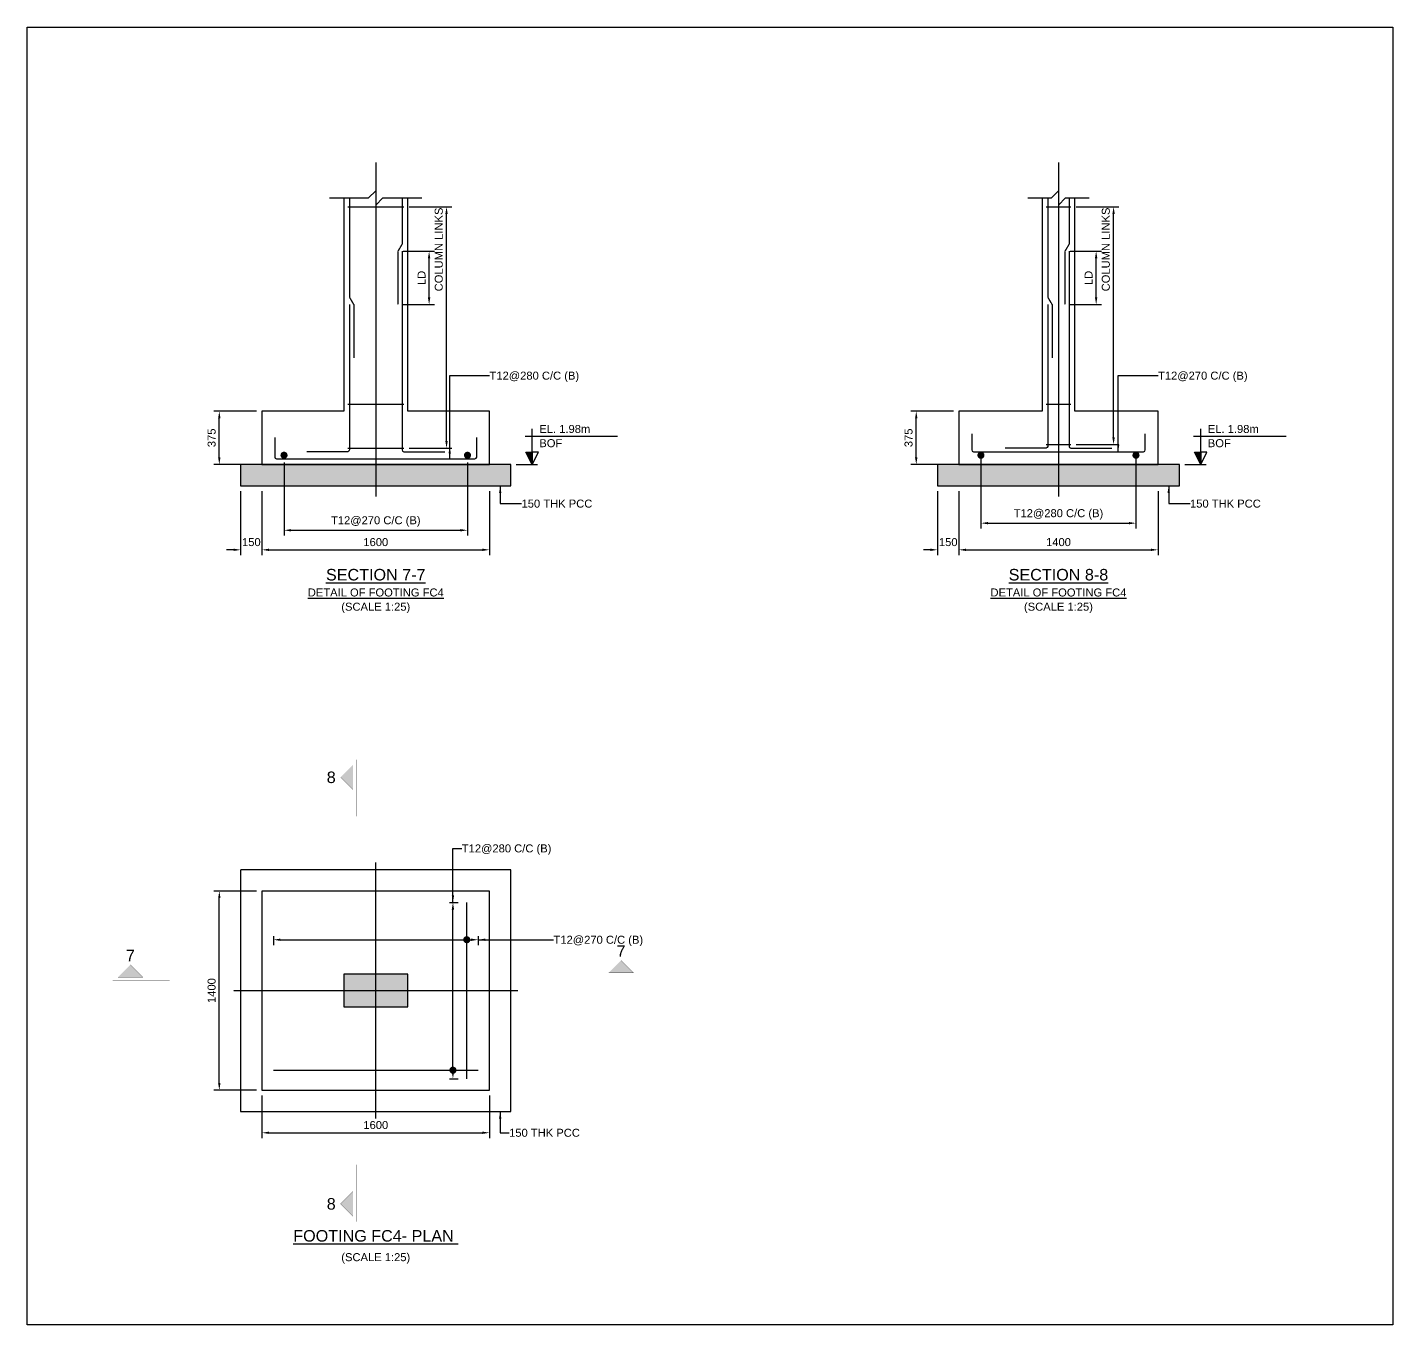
# Model space of a CAD drawing. Header units: inches. Extents: x -816171 to 9366335, y -450961 to 689132.
# Drawn here: x 5432005 to 5470405, y 263003 to 299503 of the extents above; entities that cross this region are included whole.
import ezdxf
from ezdxf.enums import TextEntityAlignment as Align

# ---------------------------------------------------------------- set-up
doc = ezdxf.new("R2010")
doc.units = ezdxf.units.IN
doc.header["$MEASUREMENT"] = 0
doc.linetypes.add('Cline', pattern=[1, 0.625, -0.125, 0.125, -0.125])
doc.linetypes.add('DASHED', pattern=[0.75, 0.5, -0.25])
for name, color, linetype in [('Center Line', 1, 'Continuous'), ('Column', 2, 'Continuous'), ('Concrete Line', 2, 'Continuous'), ('Dim', 31, 'Continuous'), ('Footing', 4, 'Continuous'), ('Labels', 4, 'Continuous'), ('PCC', 5, 'Continuous'), ('Reinforcement', 130, 'Continuous'), ('Section Mark', 5, 'Continuous'), ('Solid', 25, 'Continuous'), ('Text', 31, 'Continuous')]:
    doc.layers.add(name, color=color, linetype=linetype)
doc.styles.add('SC-FTG1', font='sanss___.ttf')
doc.styles.add('SC-FTG2', font='SansSerif')
doc.dimstyles.new('RccFooting', dxfattribs={"dimtxt": 225, "dimasz": 200, "dimexe": 150, "dimexo": 150, "dimgap": 100, "dimtad": 1, "dimtoh": 1, "dimdec": 4, "dimlfac": 0.25, "dimzin": 0, "dimdsep": 46, "dimtxsty": 'SC-FTG2', "dimcen": 0.09, "dimclrd": 8, "dimclre": 8, "dimclrt": 31, "dimadec": 0, "dimazin": 0, "dimtfac": 1, "dimtdec": 0, "dimtix": 1, "dimtofl": 0, "dimtmove": 0, "dimatfit": 3, "dimfxl": 1, "dimtolj": 1, "dimtzin": 0, "dimarcsym": 0})

# ---------------------------------------------------------------- blocks, each defined once
blk = doc.blocks.new('*D2184')
at = {"layer": 'DEFPOINTS', "color": 0, "transparency": 16777216}
for p in [(5438605, 269603), (5445005, 269603), (5445005, 268403)]:
    blk.add_point(p, dxfattribs=at)
at = {"layer": 'Dim', "color": 8, "lineweight": -2, "transparency": 16777216}
for p, q in [((5438605, 269453), (5438605, 268253)), ((5445005, 269453), (5445005, 268253)), ((5438805, 268403), (5444805, 268403))]:
    blk.add_line(p, q, dxfattribs=at)
at = {"layer": 'Dim', "color": 8, "transparency": 16777216}
for points in [[(5438805, 268436), (5438805, 268370), (5438605, 268403)], [(5444805, 268436), (5444805, 268370), (5445005, 268403)]]:
    blk.add_solid(points, dxfattribs=at)
at = {"layer": 'Dim', "color": 31, "transparency": 16777216, "insert": (5441805, 268619), "char_height": 225, "attachment_point": 5, "style": 'SC-FTG2'}
blk.add_mtext('\\A1;1600', dxfattribs=at)
blk = doc.blocks.new('*D2185')
at = {"layer": 'DEFPOINTS', "color": 0, "transparency": 16777216}
for p in [(5437405, 275203), (5438605, 275203), (5438605, 269603)]:
    blk.add_point(p, dxfattribs=at)
at = {"layer": 'Dim', "color": 8, "lineweight": -2, "transparency": 16777216}
for p, q in [((5438455, 275203), (5437255, 275203)), ((5437405, 269803), (5437405, 275003)), ((5438455, 269603), (5437255, 269603))]:
    blk.add_line(p, q, dxfattribs=at)
at = {"layer": 'Dim', "color": 8, "transparency": 16777216}
for points in [[(5437371, 275003), (5437438, 275003), (5437405, 275203)], [(5437371, 269803), (5437438, 269803), (5437405, 269603)]]:
    blk.add_solid(points, dxfattribs=at)
at = {"layer": 'Dim', "color": 31, "transparency": 16777216, "insert": (5437189, 272403), "char_height": 225, "attachment_point": 5, "rotation": 90, "style": 'SC-FTG2'}
blk.add_mtext('\\A1;1400', dxfattribs=at)
blk = doc.blocks.new('*D2186')
at = {"layer": 'DEFPOINTS', "color": 0, "transparency": 16777216}
for p in [(5443725, 274883), (5443975, 274883), (5443725, 269923)]:
    blk.add_point(p, dxfattribs=at)
at = {"layer": 'Dim', "color": 8, "lineweight": -2, "transparency": 16777216}
for p, q in [((5443875, 274883), (5444125, 274883)), ((5443975, 270123), (5443975, 274683)), ((5443875, 269923), (5444125, 269923))]:
    blk.add_line(p, q, dxfattribs=at)
at = {"layer": 'Dim', "color": 8, "transparency": 16777216}
for points in [[(5443941, 274683), (5444008, 274683), (5443975, 274883)], [(5443941, 270123), (5444008, 270123), (5443975, 269923)]]:
    blk.add_solid(points, dxfattribs=at)
blk = doc.blocks.new('*D2187')
at = {"layer": 'DEFPOINTS', "color": 0, "transparency": 16777216}
for p in [(5438925, 274083), (5444685, 274083), (5444685, 273833)]:
    blk.add_point(p, dxfattribs=at)
at = {"layer": 'Dim', "color": 8, "lineweight": -2, "transparency": 16777216}
for p, q in [((5438925, 273933), (5438925, 273683)), ((5439125, 273833), (5444485, 273833)), ((5444685, 273933), (5444685, 273683))]:
    blk.add_line(p, q, dxfattribs=at)
at = {"layer": 'Dim', "color": 8, "transparency": 16777216}
for points in [[(5439125, 273866), (5439125, 273800), (5438925, 273833)], [(5444485, 273866), (5444485, 273800), (5444685, 273833)]]:
    blk.add_solid(points, dxfattribs=at)
blk = doc.blocks.new('*D2188')
at = {"layer": 'DEFPOINTS', "color": 0, "transparency": 16777216}
for p in [(5438005, 286603), (5438605, 286603), (5438605, 284803)]:
    blk.add_point(p, dxfattribs=at)
at = {"layer": 'Dim', "color": 8, "lineweight": -2, "transparency": 16777216}
for p, q in [((5438005, 286453), (5438005, 284653)), ((5438605, 286453), (5438605, 284653)), ((5437805, 284803), (5437605, 284803)), ((5438805, 284803), (5439005, 284803))]:
    blk.add_line(p, q, dxfattribs=at)
at = {"layer": 'Dim', "color": 8, "transparency": 16777216}
for points in [[(5437805, 284836), (5437805, 284770), (5438005, 284803)], [(5438805, 284836), (5438805, 284770), (5438605, 284803)]]:
    blk.add_solid(points, dxfattribs=at)
at = {"layer": 'Dim', "color": 31, "transparency": 16777216, "insert": (5438305, 285019), "char_height": 225, "attachment_point": 5, "style": 'SC-FTG2'}
blk.add_mtext('\\A1;150', dxfattribs=at)
blk = doc.blocks.new('*D2189')
at = {"layer": 'DEFPOINTS', "color": 0, "transparency": 16777216}
for p in [(5438605, 286603), (5445005, 286603), (5445005, 284803)]:
    blk.add_point(p, dxfattribs=at)
at = {"layer": 'Dim', "color": 8, "lineweight": -2, "transparency": 16777216}
for p, q in [((5438605, 286453), (5438605, 284653)), ((5445005, 286453), (5445005, 284653)), ((5438805, 284803), (5444805, 284803))]:
    blk.add_line(p, q, dxfattribs=at)
at = {"layer": 'Dim', "color": 8, "transparency": 16777216}
for points in [[(5438805, 284836), (5438805, 284770), (5438605, 284803)], [(5444805, 284836), (5444805, 284770), (5445005, 284803)]]:
    blk.add_solid(points, dxfattribs=at)
at = {"layer": 'Dim', "color": 31, "transparency": 16777216, "insert": (5441805, 285019), "char_height": 225, "attachment_point": 5, "style": 'SC-FTG2'}
blk.add_mtext('\\A1;1600', dxfattribs=at)
blk = doc.blocks.new('*D2190')
at = {"layer": 'DEFPOINTS', "color": 0, "transparency": 16777216}
for p in [(5437405, 288703), (5438605, 288703), (5438605, 287203)]:
    blk.add_point(p, dxfattribs=at)
at = {"layer": 'Dim', "color": 8, "lineweight": -2, "transparency": 16777216}
for p, q in [((5438455, 288703), (5437255, 288703)), ((5437405, 287403), (5437405, 288503)), ((5438455, 287203), (5437255, 287203))]:
    blk.add_line(p, q, dxfattribs=at)
at = {"layer": 'Dim', "color": 8, "transparency": 16777216}
for points in [[(5437371, 288503), (5437438, 288503), (5437405, 288703)], [(5437371, 287403), (5437438, 287403), (5437405, 287203)]]:
    blk.add_solid(points, dxfattribs=at)
at = {"layer": 'Dim', "color": 31, "transparency": 16777216, "insert": (5437189, 287953), "char_height": 225, "attachment_point": 5, "rotation": 90, "style": 'SC-FTG2'}
blk.add_mtext('\\A1;375', dxfattribs=at)
blk = doc.blocks.new('*D2174')
at = {"layer": 'DEFPOINTS', "color": 0, "transparency": 16777216}
for p in [(5439225, 287413), (5444385, 287413), (5444385, 285353)]:
    blk.add_point(p, dxfattribs=at)
at = {"layer": 'Dim', "color": 8, "lineweight": -2, "transparency": 16777216}
for p, q in [((5439225, 287263), (5439225, 285203)), ((5444385, 287263), (5444385, 285203)), ((5439425, 285353), (5444185, 285353))]:
    blk.add_line(p, q, dxfattribs=at)
at = {"layer": 'Dim', "color": 8, "transparency": 16777216}
for points in [[(5439425, 285386), (5439425, 285320), (5439225, 285353)], [(5444185, 285386), (5444185, 285320), (5444385, 285353)]]:
    blk.add_solid(points, dxfattribs=at)
at = {"layer": 'Dim', "color": 31, "transparency": 16777216, "insert": (5441805, 285600), "char_height": 225, "attachment_point": 5, "style": 'SC-FTG2'}
blk.add_mtext('\\A1;T12@270 C/C (B)', dxfattribs=at)
blk = doc.blocks.new('*D2175')
at = {"layer": 'DEFPOINTS', "color": 0, "transparency": 16777216}
for p in [(5442425, 293203), (5443305, 293203), (5442425, 291703)]:
    blk.add_point(p, dxfattribs=at)
at = {"layer": 'Dim', "color": 8, "lineweight": -2, "transparency": 16777216}
for p, q in [((5442575, 293203), (5443455, 293203)), ((5443305, 291903), (5443305, 293003)), ((5442575, 291703), (5443455, 291703))]:
    blk.add_line(p, q, dxfattribs=at)
at = {"layer": 'Dim', "color": 8, "transparency": 16777216}
for points in [[(5443271, 293003), (5443338, 293003), (5443305, 293203)], [(5443271, 291903), (5443338, 291903), (5443305, 291703)]]:
    blk.add_solid(points, dxfattribs=at)
at = {"layer": 'Dim', "color": 31, "transparency": 16777216, "insert": (5443092, 292453), "char_height": 225, "attachment_point": 5, "rotation": 90, "style": 'SC-FTG2'}
blk.add_mtext('\\A1;LD', dxfattribs=at)
blk = doc.blocks.new('*D2176')
at = {"layer": 'DEFPOINTS', "color": 0, "transparency": 16777216}
for p in [(5442595, 294453), (5443795, 294453), (5442595, 287663)]:
    blk.add_point(p, dxfattribs=at)
at = {"layer": 'Dim', "color": 8, "lineweight": -2, "transparency": 16777216}
for p, q in [((5442745, 294453), (5443945, 294453)), ((5443795, 287863), (5443795, 294253)), ((5442745, 287663), (5443945, 287663))]:
    blk.add_line(p, q, dxfattribs=at)
at = {"layer": 'Dim', "color": 8, "transparency": 16777216}
for points in [[(5443761, 294253), (5443828, 294253), (5443795, 294453)], [(5443761, 287863), (5443828, 287863), (5443795, 287663)]]:
    blk.add_solid(points, dxfattribs=at)
at = {"layer": 'Dim', "color": 31, "transparency": 16777216, "insert": (5443577, 293253), "char_height": 225, "attachment_point": 5, "rotation": 90, "style": 'SC-FTG2'}
blk.add_mtext('\\A1;COLUMN LINKS', dxfattribs=at)
blk = doc.blocks.new('*D2177')
at = {"layer": 'DEFPOINTS', "color": 0, "transparency": 16777216}
for p in [(5457605, 286603), (5458205, 286603), (5458205, 284803)]:
    blk.add_point(p, dxfattribs=at)
at = {"layer": 'Dim', "color": 8, "lineweight": -2, "transparency": 16777216}
for p, q in [((5457605, 286453), (5457605, 284653)), ((5458205, 286453), (5458205, 284653)), ((5457405, 284803), (5457205, 284803)), ((5458405, 284803), (5458605, 284803))]:
    blk.add_line(p, q, dxfattribs=at)
at = {"layer": 'Dim', "color": 8, "transparency": 16777216}
for points in [[(5457405, 284836), (5457405, 284770), (5457605, 284803)], [(5458405, 284836), (5458405, 284770), (5458205, 284803)]]:
    blk.add_solid(points, dxfattribs=at)
at = {"layer": 'Dim', "color": 31, "transparency": 16777216, "insert": (5457905, 285019), "char_height": 225, "attachment_point": 5, "style": 'SC-FTG2'}
blk.add_mtext('\\A1;150', dxfattribs=at)
blk = doc.blocks.new('*D2178')
at = {"layer": 'DEFPOINTS', "color": 0, "transparency": 16777216}
for p in [(5458205, 286603), (5463805, 286603), (5463805, 284803)]:
    blk.add_point(p, dxfattribs=at)
at = {"layer": 'Dim', "color": 8, "lineweight": -2, "transparency": 16777216}
for p, q in [((5458205, 286453), (5458205, 284653)), ((5463805, 286453), (5463805, 284653)), ((5458405, 284803), (5463605, 284803))]:
    blk.add_line(p, q, dxfattribs=at)
at = {"layer": 'Dim', "color": 8, "transparency": 16777216}
for points in [[(5458405, 284836), (5458405, 284770), (5458205, 284803)], [(5463605, 284836), (5463605, 284770), (5463805, 284803)]]:
    blk.add_solid(points, dxfattribs=at)
at = {"layer": 'Dim', "color": 31, "transparency": 16777216, "insert": (5461005, 285019), "char_height": 225, "attachment_point": 5, "style": 'SC-FTG2'}
blk.add_mtext('\\A1;1400', dxfattribs=at)
blk = doc.blocks.new('*D2179')
at = {"layer": 'DEFPOINTS', "color": 0, "transparency": 16777216}
for p in [(5457005, 288703), (5458205, 288703), (5458205, 287203)]:
    blk.add_point(p, dxfattribs=at)
at = {"layer": 'Dim', "color": 8, "lineweight": -2, "transparency": 16777216}
for p, q in [((5458055, 288703), (5456855, 288703)), ((5457005, 287403), (5457005, 288503)), ((5458055, 287203), (5456855, 287203))]:
    blk.add_line(p, q, dxfattribs=at)
at = {"layer": 'Dim', "color": 8, "transparency": 16777216}
for points in [[(5456971, 288503), (5457038, 288503), (5457005, 288703)], [(5456971, 287403), (5457038, 287403), (5457005, 287203)]]:
    blk.add_solid(points, dxfattribs=at)
at = {"layer": 'Dim', "color": 31, "transparency": 16777216, "insert": (5456789, 287953), "char_height": 225, "attachment_point": 5, "rotation": 90, "style": 'SC-FTG2'}
blk.add_mtext('\\A1;375', dxfattribs=at)
blk = doc.blocks.new('*D2194')
at = {"layer": 'DEFPOINTS', "color": 0, "transparency": 16777216}
for p in [(5458825, 287613), (5463185, 287613), (5463185, 285553)]:
    blk.add_point(p, dxfattribs=at)
at = {"layer": 'Dim', "color": 8, "lineweight": -2, "transparency": 16777216}
for p, q in [((5458825, 287463), (5458825, 285403)), ((5463185, 287463), (5463185, 285403)), ((5459025, 285553), (5462985, 285553))]:
    blk.add_line(p, q, dxfattribs=at)
at = {"layer": 'Dim', "color": 8, "transparency": 16777216}
for points in [[(5459025, 285586), (5459025, 285520), (5458825, 285553)], [(5462985, 285586), (5462985, 285520), (5463185, 285553)]]:
    blk.add_solid(points, dxfattribs=at)
at = {"layer": 'Dim', "color": 31, "transparency": 16777216, "insert": (5461005, 285800), "char_height": 225, "attachment_point": 5, "style": 'SC-FTG2'}
blk.add_mtext('\\A1;T12@280 C/C (B)', dxfattribs=at)
blk = doc.blocks.new('*D2195')
at = {"layer": 'DEFPOINTS', "color": 0, "transparency": 16777216}
for p in [(5461185, 293203), (5462065, 293203), (5461185, 291703)]:
    blk.add_point(p, dxfattribs=at)
at = {"layer": 'Dim', "color": 8, "lineweight": -2, "transparency": 16777216}
for p, q in [((5461335, 293203), (5462215, 293203)), ((5462065, 291903), (5462065, 293003)), ((5461335, 291703), (5462215, 291703))]:
    blk.add_line(p, q, dxfattribs=at)
at = {"layer": 'Dim', "color": 8, "transparency": 16777216}
for points in [[(5462031, 293003), (5462098, 293003), (5462065, 293203)], [(5462031, 291903), (5462098, 291903), (5462065, 291703)]]:
    blk.add_solid(points, dxfattribs=at)
at = {"layer": 'Dim', "color": 31, "transparency": 16777216, "insert": (5461852, 292453), "char_height": 225, "attachment_point": 5, "rotation": 90, "style": 'SC-FTG2'}
blk.add_mtext('\\A1;LD', dxfattribs=at)
blk = doc.blocks.new('*D2196')
at = {"layer": 'DEFPOINTS', "color": 0, "transparency": 16777216}
for p in [(5461355, 294453), (5462555, 294453), (5461355, 287763)]:
    blk.add_point(p, dxfattribs=at)
at = {"layer": 'Dim', "color": 8, "lineweight": -2, "transparency": 16777216}
for p, q in [((5461505, 294453), (5462705, 294453)), ((5462555, 287963), (5462555, 294253)), ((5461505, 287763), (5462705, 287763))]:
    blk.add_line(p, q, dxfattribs=at)
at = {"layer": 'Dim', "color": 8, "transparency": 16777216}
for points in [[(5462521, 294253), (5462588, 294253), (5462555, 294453)], [(5462521, 287963), (5462588, 287963), (5462555, 287763)]]:
    blk.add_solid(points, dxfattribs=at)
at = {"layer": 'Dim', "color": 31, "transparency": 16777216, "insert": (5462337, 293253), "char_height": 225, "attachment_point": 5, "rotation": 90, "style": 'SC-FTG2'}
blk.add_mtext('\\A1;COLUMN LINKS', dxfattribs=at)

msp = doc.modelspace()

# ---------------------------------------------------------------- hatches: boundary and pattern name
at = {"layer": 'Solid'}
for points in [[(5446204.62407, 287203.05879), (5446029.62407, 287553.05879), (5446204.62407, 287553.05879)], [(5465004.62407, 287203.05879), (5464829.62407, 287553.05879), (5465004.62407, 287553.05879)], [(5438004.62407, 286603.05879), (5445604.62407, 286603.05879), (5445604.62407, 287203.05879), (5438004.62407, 287203.05879)], [(5457604.62407, 286603.05879), (5464404.62407, 286603.05879), (5464404.62407, 287203.05879), (5457604.62407, 287203.05879)], [(5441164.62407, 278753.05879), (5440814.62407, 278403.05879), (5441164.62407, 278053.05879), (5441164.62407, 278753.05879)], [(5434554.62407, 272779.05879), (5434904.62407, 273129.05879), (5435254.62407, 272779.05879), (5434554.62407, 272779.05879)], [(5449054.62407, 272903.05879), (5448704.62407, 273253.05879), (5448354.62407, 272903.05879), (5449054.62407, 272903.05879)], [(5440904.62407, 271943.05879), (5442704.62407, 271943.05879), (5442704.62407, 272863.05879), (5440904.62407, 272863.05879)], [(5441164.62407, 266053.05879), (5440814.62407, 266403.05879), (5441164.62407, 266753.05879), (5441164.62407, 266053.05879)]]:
    msp.add_hatch(color=256, dxfattribs=at).paths.add_polyline_path(points, flags=0)

# ---------------------------------------------------------------- linework, layer by layer
msp.add_lwpolyline([(5432004.62407, 263003.05879), (5432004.62407, 299503.05879), (5470404.62407, 299503.05879), (5470404.62407, 263003.05879), (5432004.62407, 263003.05879)])
at = {"layer": 'Center Line', "linetype": 'Cline'}
for points in [[(5441804.62407, 295703.05879), (5441804.62407, 286303.05879)], [(5461004.62407, 295703.05879), (5461004.62407, 286303.05879)], [(5441804.62407, 268803.05879), (5441804.62407, 276003.05879)], [(5437804.62407, 272403.05879), (5445804.62407, 272403.05879)]]:
    msp.add_lwpolyline(points, dxfattribs=at)
at = {"layer": 'Column'}
msp.add_lwpolyline([(5440904.62407, 271943.05879), (5442704.62407, 271943.05879), (5442704.62407, 272863.05879), (5440904.62407, 272863.05879), (5440904.62407, 271943.05879)], dxfattribs=at)
at = {"layer": 'Concrete Line'}
for points in [[(5440904.62407, 294703.05879), (5440904.62407, 288703.05879), (5438604.62407, 288703.05879), (5438604.62407, 287203.05879), (5445004.62407, 287203.05879), (5445004.62407, 288703.05879), (5442704.62407, 288703.05879), (5442704.62407, 294703.05879)], [(5440504.62407, 294703.05879), (5441604.62407, 294703.05879), (5441804.62407, 294903.05879), (5441804.62407, 294503.05879), (5442004.62407, 294703.05879), (5443104.62407, 294703.05879)], [(5460544.62407, 294703.05879), (5460544.62407, 288703.05879), (5458204.62407, 288703.05879), (5458204.62407, 287203.05879), (5463804.62407, 287203.05879), (5463804.62407, 288703.05879), (5461464.62407, 288703.05879), (5461464.62407, 294703.05879)], [(5460144.62407, 294703.05879), (5460804.62407, 294703.05879), (5461004.62407, 294903.05879), (5461004.62407, 294503.05879), (5461204.62407, 294703.05879), (5461864.62407, 294703.05879)]]:
    msp.add_lwpolyline(points, dxfattribs=at)
at = {"layer": 'Dim', "color": 8, "const_width": 100}
for points in [[(5444314.62407, 273833.05879, 1), (5444414.62407, 273833.05879, 1)], [(5443924.62407, 270163.05879, 1), (5444024.62407, 270163.05879, 1)]]:
    msp.add_lwpolyline(points, format="xyb", close=True, dxfattribs=at)
at = {"layer": 'Footing'}
msp.add_lwpolyline([(5438604.62407, 269603.05879), (5445004.62407, 269603.05879), (5445004.62407, 275203.05879), (5438604.62407, 275203.05879), (5438604.62407, 269603.05879)], dxfattribs=at)
at = {"layer": 'PCC'}
for points in [[(5438004.62407, 286603.05879), (5445604.62407, 286603.05879), (5445604.62407, 287203.05879), (5438004.62407, 287203.05879), (5438004.62407, 286603.05879)], [(5457604.62407, 286603.05879), (5464404.62407, 286603.05879), (5464404.62407, 287203.05879), (5457604.62407, 287203.05879), (5457604.62407, 286603.05879)]]:
    msp.add_lwpolyline(points, dxfattribs=at)
at = {"layer": 'PCC', "linetype": 'DASHED'}
msp.add_lwpolyline([(5438004.62407, 269003.05879), (5445604.62407, 269003.05879), (5445604.62407, 275803.05879), (5438004.62407, 275803.05879), (5438004.62407, 269003.05879)], dxfattribs=at)
at = {"layer": 'Reinforcement', "linetype": 'DASHED'}
for points in [[(5441064.62407, 294703.05879), (5441064.62407, 291903.05879), (5441184.62407, 291703.05879), (5441184.62407, 290203.05879)], [(5442544.62407, 294703.05879), (5442544.62407, 293403.05879), (5442424.62407, 293203.05879), (5442424.62407, 291703.05879)], [(5460704.62407, 294703.05879), (5460704.62407, 291903.05879), (5460824.62407, 291703.05879), (5460824.62407, 290203.05879)], [(5461304.62407, 294703.05879), (5461304.62407, 293403.05879), (5461184.62407, 293203.05879), (5461184.62407, 291703.05879)]]:
    msp.add_lwpolyline(points, dxfattribs=at)
at = {"layer": 'Reinforcement'}
for points in [[(5441014.62407, 294453.05879), (5442594.62407, 294453.05879)], [(5460654.62407, 294453.05879), (5461354.62407, 294453.05879)], [(5441014.62407, 288903.05879), (5442594.62407, 288903.05879)], [(5460654.62407, 288903.05879), (5461354.62407, 288903.05879)], [(5441014.62407, 287663.05879), (5442594.62407, 287663.05879)], [(5460654.62407, 287763.05879), (5461354.62407, 287763.05879)], [(5444364.62407, 269923.05879), (5444364.62407, 274883.05879)], [(5438924.62407, 270163.05879), (5444684.62407, 270163.05879)]]:
    msp.add_lwpolyline(points, dxfattribs=at)
for points in [[(5442544.62407, 293203.05879), (5442544.62407, 287613.05879, 0.4), (5442594.62407, 287563.05879), (5443744.62407, 287563.05879, 0.4), (5443744.62407, 287563.05879), (5443744.62407, 287563.05879)], [(5461304.62407, 293203.05879), (5461304.62407, 287713.05879, 0.4), (5461354.62407, 287663.05879), (5462504.62407, 287663.05879, 0.4), (5462504.62407, 287663.05879), (5462504.62407, 287663.05879)], [(5441064.62407, 291703.05879), (5441064.62407, 287613.05879, -0.4), (5441014.62407, 287563.05879), (5439864.62407, 287563.05879, 0.4), (5439864.62407, 287563.05879), (5439864.62407, 287563.05879)], [(5460704.62407, 291703.05879), (5460704.62407, 287713.05879, -0.4), (5460654.62407, 287663.05879), (5459504.62407, 287663.05879, 0.4), (5459504.62407, 287663.05879), (5459504.62407, 287663.05879)], [(5458564.62407, 288063.05879), (5458564.62407, 287613.05879, 0.4), (5458614.62407, 287563.05879), (5463394.62407, 287563.05879, 0.4), (5463444.62407, 287613.05879), (5463444.62407, 288063.05879)], [(5438964.62407, 287963.05879), (5438964.62407, 287413.05879, 0.4), (5439014.62407, 287363.05879), (5444594.62407, 287363.05879, 0.4), (5444644.62407, 287413.05879), (5444644.62407, 287963.05879)]]:
    msp.add_lwpolyline(points, format="xyb", dxfattribs=at)
at = {"layer": 'Reinforcement', "const_width": 100}
for points in [[(5439174.62407, 287463.05879, 1), (5439274.62407, 287463.05879, 1)], [(5444334.62407, 287463.05879, 1), (5444434.62407, 287463.05879, 1)], [(5458774.62407, 287463.05879, 1), (5458874.62407, 287463.05879, 1)], [(5463134.62407, 287463.05879, 1), (5463234.62407, 287463.05879, 1)]]:
    msp.add_lwpolyline(points, format="xyb", close=True, dxfattribs=at)
at = {"layer": 'Section Mark'}
for p, q in [((5445754.62407, 287203.05879), (5446354.62407, 287203.05879)), ((5464554.62407, 287203.05879), (5465154.62407, 287203.05879))]:
    msp.add_line(p, q, dxfattribs=at)
for points in [[(5446004.62407, 288003.05879), (5448604.62407, 288003.05879)], [(5446204.62407, 287203.05879), (5446204.62407, 288203.05879)], [(5464804.62407, 288003.05879), (5467404.62407, 288003.05879)], [(5465004.62407, 287203.05879), (5465004.62407, 288203.05879)], [(5446204.62407, 287203.05879), (5446029.62407, 287553.05879), (5446204.62407, 287553.05879), (5446204.62407, 287203.05879)], [(5446204.62407, 287203.05879), (5446379.62407, 287553.05879), (5446204.62407, 287553.05879), (5446204.62407, 287203.05879)], [(5465004.62407, 287203.05879), (5464829.62407, 287553.05879), (5465004.62407, 287553.05879), (5465004.62407, 287203.05879)], [(5465004.62407, 287203.05879), (5465179.62407, 287553.05879), (5465004.62407, 287553.05879), (5465004.62407, 287203.05879)]]:
    msp.add_lwpolyline(points, dxfattribs=at)
at = {"layer": 'Section Mark', "const_width": 5}
for points in [[(5441264.62407, 277303.05879), (5441264.62407, 278903.05879)], [(5441164.62407, 278753.05879), (5440814.62407, 278403.05879), (5441164.62407, 278053.05879), (5441164.62407, 278753.05879)], [(5434554.62407, 272779.05879), (5434904.62407, 273129.05879), (5435254.62407, 272779.05879), (5434554.62407, 272779.05879)], [(5449054.62407, 272903.05879), (5448704.62407, 273253.05879), (5448354.62407, 272903.05879), (5449054.62407, 272903.05879)], [(5436004.62407, 272679.05879), (5434404.62407, 272679.05879)], [(5447604.62407, 272803.05879), (5449204.62407, 272803.05879)], [(5441264.62407, 267503.05879), (5441264.62407, 265903.05879)], [(5441164.62407, 266053.05879), (5440814.62407, 266403.05879), (5441164.62407, 266753.05879), (5441164.62407, 266053.05879)]]:
    msp.add_lwpolyline(points, dxfattribs=at)

# ---------------------------------------------------------------- texts
at = {"layer": 'Dim', "style": 'SC-FTG2'}
for s, p in [('T12@280 C/C (B)', (5445004.62407, 289703.05879)), ('T12@270 C/C (B)', (5463804.62407, 289703.05879)), ('150 THK PCC', (5445904.62407, 286103.05879)), ('150 THK PCC', (5464704.62407, 286103.05879)), ('150 THK PCC', (5445554.62407, 268403.05879))]:
    msp.add_text(s, height=225, dxfattribs=at).set_placement(p, align=Align.MIDDLE_LEFT)
at = {"layer": 'Labels', "style": 'SC-FTG1'}
for s, p in [('%%USECTION 7-7', (5441804.62407, 284103.05879)), ('%%USECTION 8-8', (5461004.62407, 284103.05879)), ('%%uFOOTING FC4- PLAN ', (5441804.62407, 265503.05879))]:
    msp.add_text(s, height=325, dxfattribs=at).set_placement(p, align=Align.MIDDLE_CENTER)
at = {"layer": 'Section Mark', "style": 'SC-FTG1'}
for s, p in [('8', (5440552.12407, 278403.05879)), ('7', (5434904.62407, 273391.55879)), ('7', (5448704.62407, 273515.55879)), ('8', (5440552.12407, 266403.05879))]:
    msp.add_text(s, height=325, dxfattribs=at).set_placement(p, align=Align.MIDDLE_CENTER)
at = {"layer": 'Text'}
for s, style, p in [('EL. 1.98m', 'SC-FTG2', (5446404.62407, 288203.05879)), ('EL. 1.98m', 'SC-FTG2', (5465204.62407, 288203.05879)), ('BOF', 'SC-FTG2', (5446404.62407, 287803.05879)), ('BOF', 'SC-FTG2', (5465204.62407, 287803.05879)), ('T12@280 C/C (B)', 'SC-FTG1', (5444224.62407, 276403.05879)), ('T12@270 C/C (B)', 'SC-FTG1', (5446804.62407, 273833.05879))]:
    msp.add_text(s, height=225, dxfattribs=dict(at, style=style)).set_placement(p, align=Align.MIDDLE_LEFT)
at = {"layer": 'Text', "style": 'SC-FTG1'}
for s, p in [('%%UDETAIL OF FOOTING FC4', (5441804.62407, 283603.05879)), ('%%UDETAIL OF FOOTING FC4', (5461004.62407, 283603.05879)), ('(SCALE 1:25)', (5441804.62407, 283203.05879)), ('(SCALE 1:25)', (5461004.62407, 283203.05879)), ('(SCALE 1:25)', (5441804.62407, 264903.05879))]:
    msp.add_text(s, height=225, dxfattribs=at).set_placement(p, align=Align.MIDDLE_CENTER)

# ---------------------------------------------------------------- dimensions: what is measured, and where the dimension line sits
at = {"layer": 'Dim'}
for base, p1, p2, angle, text, picture, middle in [((5443794.62407, 294453.05879), (5442594.62407, 287663.05879), (5442594.62407, 294453.05879), 90, 'COLUMN LINKS', '*D2176', (5443794.62407, 293253.05879)), ((5462554.62407, 294453.05879), (5461354.62407, 287763.05879), (5461354.62407, 294453.05879), 90, 'COLUMN LINKS', '*D2196', (5462554.62407, 293253.05879)), ((5443304.62407, 293203.05879), (5442424.62407, 291703.05879), (5442424.62407, 293203.05879), 90, 'LD', '*D2175', (5443304.62407, 292453.05879)), ((5462064.62407, 293203.05879), (5461184.62407, 291703.05879), (5461184.62407, 293203.05879), 90, 'LD', '*D2195', (5462064.62407, 292453.05879)), ((5443974.62407, 274883.05879), (5443724.62407, 269923.05879), (5443724.62407, 274883.05879), 90, ' ', '*D2186', (5443974.62407, 271463.05879)), ((5444684.62407, 273833.05879), (5438924.62407, 274083.05879), (5444684.62407, 274083.05879), 0, ' ', '*D2187', (5443064.62407, 273833.05879))]:
    dim = msp.add_linear_dim(base=base, p1=p1, p2=p2, angle=angle, text=text, dimstyle='RccFooting', override={"dimjust": 0}, dxfattribs=at)
    dim.commit()
    dim.dimension.update_dxf_attribs({"geometry": picture, "text_midpoint": middle, "dimtype": 161})
for p1, p2, distance, text, picture, middle in [((5438604.62407, 287203.05879), (5438604.62407, 288703.05879), 1200, '375', '*D2190', (5437188.57469, 287953.05879)), ((5458204.62407, 287203.05879), (5458204.62407, 288703.05879), 1200, '375', '*D2179', (5456788.57469, 287953.05879)), ((5439224.62407, 287413.05879), (5444384.62407, 287413.05879), -2060, 'T12@270 C/C (B)', '*D2174', (5441804.62407, 285600.12669)), ((5458824.62407, 287613.05879), (5463184.62407, 287613.05879), -2060, 'T12@280 C/C (B)', '*D2194', (5461004.62407, 285800.12669)), ((5438004.62407, 286603.05879), (5438604.62407, 286603.05879), -1800, '150', '*D2188', (5438304.62407, 285018.95385)), ((5438604.62407, 286603.05879), (5445004.62407, 286603.05879), -1800, '1600', '*D2189', (5441804.62407, 285019.10817)), ((5457604.62407, 286603.05879), (5458204.62407, 286603.05879), -1800, '150', '*D2177', (5457904.62407, 285018.95385)), ((5458204.62407, 286603.05879), (5463804.62407, 286603.05879), -1800, '1400', '*D2178', (5461004.62407, 285018.95385)), ((5438604.62407, 269603.05879), (5438604.62407, 275203.05879), 1200, '1400', '*D2185', (5437188.72901, 272403.05879)), ((5438604.62407, 269603.05879), (5445004.62407, 269603.05879), -1200, '1600', '*D2184', (5441804.62407, 268619.10817))]:
    dim = msp.add_aligned_dim(p1=p1, p2=p2, distance=distance, text=text, dimstyle='RccFooting', dxfattribs=at)
    dim.commit()
    dim.dimension.update_dxf_attribs({"geometry": picture, "text_midpoint": middle})

# ---------------------------------------------------------------- leaders
at = {"layer": 'Dim', "color": 8}
for points in [[(5443884.62407, 287363.05879), (5443884.62407, 289703.05879), (5445004.62407, 289703.05879)], [(5462684.62407, 287563.05879), (5462684.62407, 289703.05879), (5463804.62407, 289703.05879)], [(5445304.62407, 286603.05879), (5445304.62407, 286103.05879), (5445904.62407, 286103.05879)], [(5464104.62407, 286603.05879), (5464104.62407, 286103.05879), (5464704.62407, 286103.05879)], [(5443974.62407, 274883.05879), (5443974.62407, 276403.05879), (5444224.62407, 276403.05879)], [(5444684.62407, 273833.05879), (5446804.62407, 273833.05879), (5446804.62407, 273833.05879)], [(5445304.62407, 269003.05879), (5445304.62407, 268403.05879), (5445554.62407, 268403.05879)]]:
    msp.add_leader(points, dimstyle='RccFooting', dxfattribs=at)

doc.saveas('drawing.dxf')
